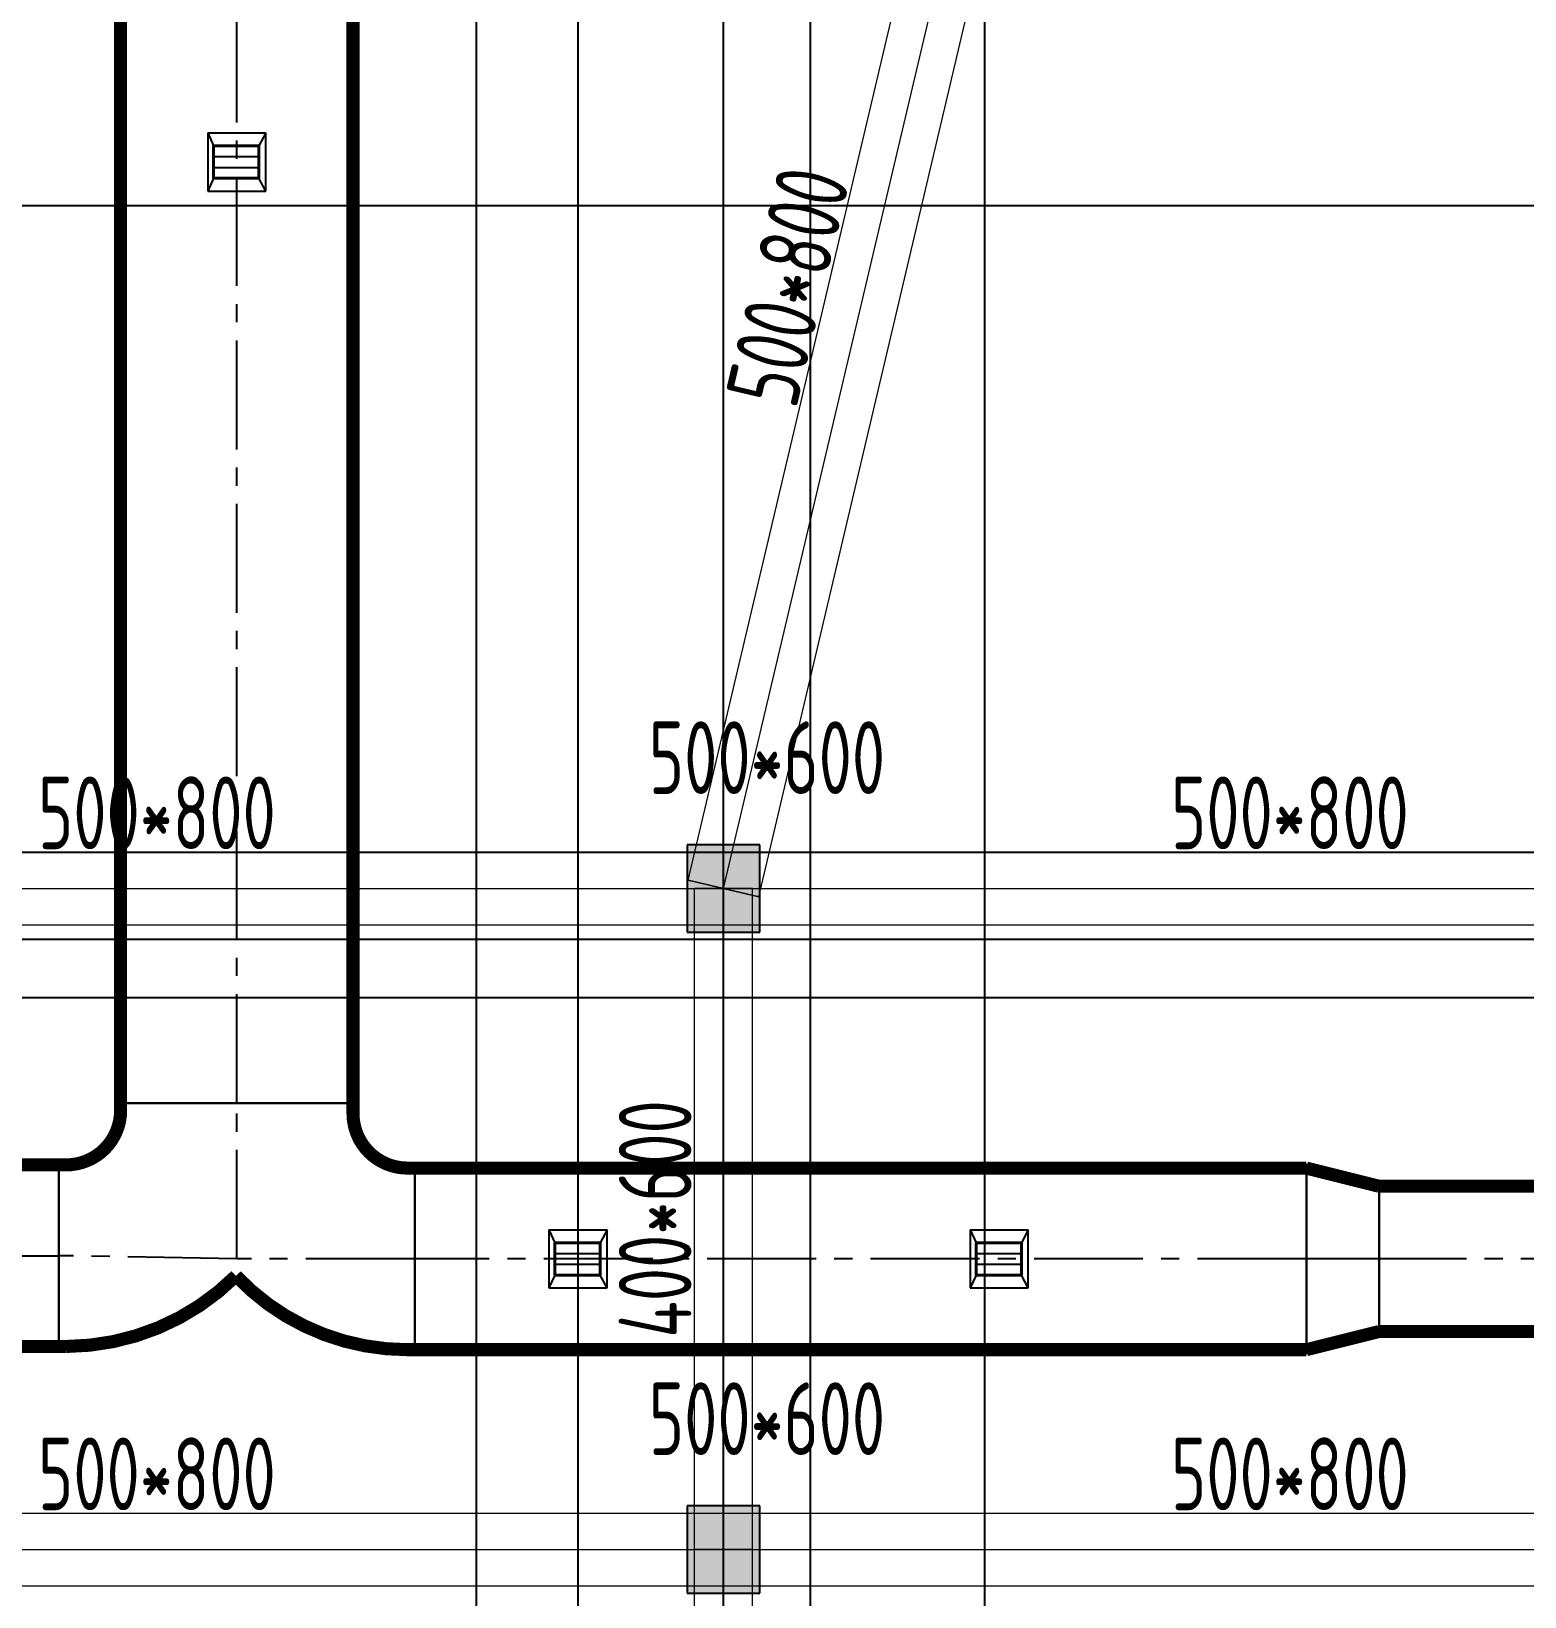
# Model space of a CAD drawing. Extents: x 369444 to 684549, y -549309 to 575337.
# Drawn here: x 439310 to 449591, y 439032 to 449807 of the extents above; entities that cross this region are included whole.
import ezdxf

# ---------------------------------------------------------------- set-up
doc = ezdxf.new("R2010")
doc.units = 0
doc.header["$LTSCALE"] = 1000
doc.header["$MEASUREMENT"] = 0
doc.linetypes.add('CENTER2', pattern=[1.125, 0.75, -0.125, 0.125, -0.125])
for name, color, linetype, lineweight, true_color in [('-1-0-1', 7, 'Continuous', 0, 0xc0c0c0), ('-1-1-2', 7, 'Continuous', 0, 0xc0c0c0), ('-2-0-1', 1, 'Continuous', 0, 0xff0000), ('-2-1-2', 9, 'Continuous', 0, 0x808080), ('11-6-1', 2, 'Continuous', 0, 0xffff00), ('11-6-2', 2, 'Continuous', 0, 0xffff00), ('11-6-5', 2, 'Continuous', 0, 0xffff00), ('12-6-1', 4, 'Continuous', 0, 0x00ffff), ('12-6-2', 4, 'Continuous', 0, 0x00ffff), ('12-6-5', 4, 'Continuous', 0, 0x00ffff)]:
    doc.layers.add(name, color=color, linetype=linetype, lineweight=lineweight, true_color=true_color)
for name, color, linetype in [('A-WALL-HATCH', 8, 'Continuous'), ('COLUMN', 9, 'Continuous'), ('DOTE', 1, 'Continuous'), ('DUCT-排烟中心线', 5, 'CENTER2'), ('DUCT-排烟法兰', 4, 'Continuous'), ('DUCT-排烟管', 2, 'Continuous'), ('DUCT-排烟管端线', 4, 'Continuous'), ('风管标注', 3, 'Continuous')]:
    doc.layers.add(name, color=color, linetype=linetype)
doc.styles.add('yjkcad', font='yjkeng.shx', dxfattribs={"width": 0.7, "height": 250, "bigfont": 'yjkchn.shx'})

# ---------------------------------------------------------------- blocks, each defined once
blk = doc.blocks.new('N-风管')
at = {"color": 0, "linetype": 'Continuous'}
for p, q in [((38489276480.666138, 3905543580.503641, 2600), (38489276880.666138, 3905543580.503641, 2600)), ((38489278829.783188, 3905536030.379332, 2600), (38489279229.783188, 3905536030.379332, 2600)), ((38489281729.783188, 3905536030.379332, 2600), (38489282129.783188, 3905536030.379332, 2600))]:
    blk.add_line(p, q, dxfattribs=at)
at = {"color": 0}
for p, q in [((38489276480.666138, 3905543580.503641, 2600), (38489276480.666138, 3905543180.503641, 2600)), ((38489276480.666138, 3905543580.503641, 2600), (38489276520.666138, 3905543491.614752, 2600)), ((38489276880.666138, 3905543580.503641, 2600), (38489276832.666138, 3905543491.614752, 2600)), ((38489276880.666138, 3905543180.503641, 2600), (38489276880.666138, 3905543580.503641, 2600)), ((38489276520.666138, 3905543417.540678, 2600), (38489276832.666138, 3905543417.540678, 2600)), ((38489276520.666138, 3905543269.392529, 2600), (38489276480.666138, 3905543180.503641, 2600)), ((38489276520.666138, 3905543343.466604, 2600), (38489276832.666138, 3905543343.466604, 2600)), ((38489276880.666138, 3905543180.503641, 2600), (38489276832.666138, 3905543269.392529, 2600)), ((38489276480.666138, 3905543180.503641, 2600), (38489276880.666138, 3905543180.503641, 2600)), ((38489278829.783188, 3905536030.379332, 2600), (38489278829.783188, 3905535630.379332, 2600)), ((38489278829.783188, 3905536030.379332, 2600), (38489278869.783188, 3905535941.490443, 2600)), ((38489279229.783188, 3905536030.379332, 2600), (38489279181.783188, 3905535941.490443, 2600)), ((38489279229.783188, 3905535630.379332, 2600), (38489279229.783188, 3905536030.379332, 2600)), ((38489281729.783188, 3905536030.379332, 2600), (38489281729.783188, 3905535630.379332, 2600)), ((38489281729.783188, 3905536030.379332, 2600), (38489281769.783188, 3905535941.490443, 2600)), ((38489282129.783188, 3905536030.379332, 2600), (38489282081.783188, 3905535941.490443, 2600)), ((38489282129.783188, 3905535630.379332, 2600), (38489282129.783188, 3905536030.379332, 2600)), ((38489278869.783188, 3905535867.416369, 2600), (38489279181.783188, 3905535867.416369, 2600)), ((38489281769.783188, 3905535867.416369, 2600), (38489282081.783188, 3905535867.416369, 2600)), ((38489278869.783188, 3905535719.268221, 2600), (38489278829.783188, 3905535630.379332, 2600)), ((38489278869.783188, 3905535793.342295, 2600), (38489279181.783188, 3905535793.342295, 2600)), ((38489279229.783188, 3905535630.379332, 2600), (38489279181.783188, 3905535719.268221, 2600)), ((38489281769.783188, 3905535719.268221, 2600), (38489281729.783188, 3905535630.379332, 2600)), ((38489281769.783188, 3905535793.342295, 2600), (38489282081.783188, 3905535793.342295, 2600)), ((38489282129.783188, 3905535630.379332, 2600), (38489282081.783188, 3905535719.268221, 2600)), ((38489278829.783188, 3905535630.379332, 2600), (38489279229.783188, 3905535630.379332, 2600)), ((38489281729.783188, 3905535630.379332, 2600), (38489282129.783188, 3905535630.379332, 2600))]:
    blk.add_line(p, q, dxfattribs=at)
at = {"color": 0, "lineweight": 40}
for p, q in [((38489276520.666138, 3905543491.614752, 2600), (38489276520.666138, 3905543269.392529, 2600)), ((38489276832.666138, 3905543491.614752, 2600), (38489276520.666138, 3905543491.614752, 2600)), ((38489276832.666138, 3905543269.392529, 2600), (38489276832.666138, 3905543491.614752, 2600)), ((38489276832.666138, 3905543269.392529, 2600), (38489276520.666138, 3905543269.392529, 2600)), ((38489278869.783188, 3905535941.490443, 2600), (38489278869.783188, 3905535719.268221, 2600)), ((38489279181.783188, 3905535941.490443, 2600), (38489278869.783188, 3905535941.490443, 2600)), ((38489279181.783188, 3905535719.268221, 2600), (38489279181.783188, 3905535941.490443, 2600)), ((38489281769.783188, 3905535941.490443, 2600), (38489281769.783188, 3905535719.268221, 2600)), ((38489282081.783188, 3905535941.490443, 2600), (38489281769.783188, 3905535941.490443, 2600)), ((38489282081.783188, 3905535719.268221, 2600), (38489282081.783188, 3905535941.490443, 2600)), ((38489279181.783188, 3905535719.268221, 2600), (38489278869.783188, 3905535719.268221, 2600)), ((38489282081.783188, 3905535719.268221, 2600), (38489281769.783188, 3905535719.268221, 2600))]:
    blk.add_line(p, q, dxfattribs=at)
at = {"layer": 'DUCT-排烟中心线', "color": 0}
for p, q in [((38489276680.666138, 3905536902.568455), (38489276680.666138, 3905550155)), ((38489276680.666138, 3905535830.379319), (38489276680.666138, 3905536902.368455)), ((38489260416.928093, 3905535852.368468), (38489275455.466141, 3905535852.368455)), ((38489276680.666138, 3905535830.379319), (38489275455.666138, 3905535852.368455)), ((38489277905.666138, 3905535830.379319), (38489276680.666138, 3905535830.379319)), ((38489284043.959702, 3905535830.379332), (38489277905.866127, 3905535830.379319)), ((38489284544.159714, 3905535830.379332), (38489284044.159714, 3905535830.379332)), ((38489293020.95887, 3905535830.379332), (38489284544.359711, 3905535830.379332))]:
    blk.add_line(p, q, dxfattribs=at)
at = {"layer": 'DUCT-排烟法兰', "color": 0}
for p, q in [((38489277520.666138, 3905536902.468455), (38489275840.666138, 3905536902.468455)), ((38489275455.566139, 3905536507.368455), (38489275455.566139, 3905535197.368455)), ((38489277905.766144, 3905535175.379319), (38489277905.766144, 3905536485.379319)), ((38489284044.059708, 3905536485.379332), (38489284044.059708, 3905535175.379332)), ((38489284544.259712, 3905536360.379332), (38489284544.259712, 3905535300.379332))]:
    blk.add_line(p, q, dxfattribs=at)
at = {"layer": 'DUCT-排烟管', "color": 0, "const_width": 90}
for points in [[(38489275880.666138, 3905550155), (38489275880.666138, 3905536902.568455)], [(38489277480.666138, 3905536902.568455), (38489277480.666138, 3905550155)], [(38489275880.666138, 3905536902.368455), (38489275880.666138, 3905536852.368456)], [(38489277480.666138, 3905536830.37932), (38489277480.666138, 3905536902.368455)], [(38489275455.466141, 3905536477.368455), (38489260416.928093, 3905536477.368468)], [(38489275505.666138, 3905536477.368455), (38489275455.666138, 3905536477.368455)], [(38489277905.666138, 3905536455.379319), (38489277855.666138, 3905536455.379319)], [(38489284043.959702, 3905536455.379332), (38489277905.866127, 3905536455.379319)], [(38489284544.159714, 3905536330.379332), (38489284044.159714, 3905536455.379332)], [(38489293020.95887, 3905536330.379332), (38489284544.359711, 3905536330.379332)], [(38489284544.159714, 3905535330.379332), (38489284044.159714, 3905535205.379332)], [(38489284544.359711, 3905535330.379332), (38489293020.95887, 3905535330.379332)], [(38489260416.928093, 3905535227.368468), (38489275455.466141, 3905535227.368455)], [(38489275455.666138, 3905535227.368455), (38489275505.666138, 3905535227.368455)], [(38489277855.666138, 3905535205.379319), (38489277905.666138, 3905535205.379319)], [(38489277905.866127, 3905535205.379319), (38489284043.959702, 3905535205.379332)]]:
    blk.add_lwpolyline(points, dxfattribs=at)
at = {"layer": 'DUCT-排烟管', "color": 0, "extrusion": (0, 0, -1), "const_width": 90}
for points in [[(-38489275880.666138, 3905536852.368456, 0.4142135512), (-38489275505.666138, 3905536477.368455)], [(-38489277855.666138, 3905536455.379319, 0.4142135516), (-38489277480.666138, 3905536830.37932)]]:
    blk.add_lwpolyline(points, format="xyb", dxfattribs=at)
at = {"layer": 'DUCT-排烟管', "color": 0, "const_width": 90}
for points in [[(38489275505.666138, 3905535227.368455, 0.196880192), (38489276674.941017, 3905535713.905759)], [(38489276674.941017, 3905535713.905758, 0.2061897474), (38489277855.666138, 3905535205.379319)]]:
    blk.add_lwpolyline(points, format="xyb", dxfattribs=at)
at = {"layer": 'DUCT-排烟管端线', "color": 0}
for p, q in [((38489275880.666138, 3905536902.568455), (38489277480.666138, 3905536902.568455)), ((38489277480.666138, 3905536902.368455), (38489275880.666138, 3905536902.368455)), ((38489275455.466141, 3905535227.368455), (38489275455.466141, 3905536477.368455)), ((38489275455.666138, 3905536477.368455), (38489275455.666138, 3905535227.368455)), ((38489277905.666138, 3905535205.379319), (38489277905.666138, 3905536455.379319)), ((38489277905.866127, 3905536455.379319), (38489277905.866127, 3905535205.379319)), ((38489284043.959702, 3905535205.379332), (38489284043.959702, 3905536455.379332)), ((38489284044.159714, 3905536455.379332), (38489284044.159714, 3905535205.379332)), ((38489284544.159714, 3905535330.379332), (38489284544.159714, 3905536330.379332)), ((38489284544.359711, 3905536330.379332), (38489284544.359711, 3905535330.379332))]:
    blk.add_line(p, q, dxfattribs=at)

msp = doc.modelspace()

# ---------------------------------------------------------------- hatches: boundary and pattern name
at = {"layer": 'A-WALL-HATCH'}
for points in [[(444324.7, 443606.6), (444324.7, 444206.6), (443824.7, 444206.6), (443824.7, 443606.6)], [(444324.7, 439056.6), (444324.7, 439656.6), (443824.7, 439656.6), (443824.7, 439056.6)]]:
    msp.add_hatch(color=256, dxfattribs=at).paths.add_polyline_path(points)

# ---------------------------------------------------------------- linework, layer by layer
at = {"layer": '-1-0-1', "color": 0}
for p in [(444074.3, 443907.1, -3600), (444074.3, 439357.1, -3600)]:
    msp.add_point(p, dxfattribs=at)
at = {"layer": '-1-1-2', "color": 0}
for p, q in [((444074.3, 443907.1, -3600), (444074.3, 443907.1)), ((444074.3, 439357.1, -3600), (444074.3, 439357.1))]:
    msp.add_line(p, q, dxfattribs=at)
at = {"layer": '-2-0-1', "color": 0}
for p, q in [((444074.3, 443907.1, -3600), (445974.4, 451956.9, -3600)), ((436274.3, 443907.1, -3600), (444074.3, 443907.1, -3600)), ((444074.3, 439357.1, -3600), (444074.3, 443907.1, -3600)), ((444074.3, 443907.1, -3600), (451874.3, 443907.1, -3600)), ((436274.3, 439357.1, -3600), (444074.3, 439357.1, -3600)), ((444074.3, 434757.1, -3600), (444074.3, 439357.1, -3600)), ((444074.3, 439357.1, -3600), (451874.3, 439357.1, -3600))]:
    msp.add_line(p, q, dxfattribs=at)
at = {"layer": '-2-1-2', "color": 0}
for p, q in [((444074.3, 443907.1), (445974.4, 451956.9)), ((436274.3, 443907.1), (444074.3, 443907.1)), ((444074.3, 439357.1), (444074.3, 443907.1)), ((444074.3, 443907.1), (451874.3, 443907.1)), ((436274.3, 439357.1), (444074.3, 439357.1)), ((444074.3, 434757.1), (444074.3, 439357.1)), ((444074.3, 439357.1), (451874.3, 439357.1))]:
    msp.add_line(p, q, dxfattribs=at)
at = {"layer": '11-6-1', "color": 0}
for p, q in [((443824.3, 444207.1), (443824.3, 443607.1)), ((444324.3, 444207.1), (443824.3, 444207.1)), ((443824.3, 444207.1, -3600), (443824.3, 443607.1, -3600)), ((444324.3, 444207.1, -3600), (443824.3, 444207.1, -3600)), ((443824.3, 444207.1, -3600), (443824.3, 444207.1)), ((444324.3, 443607.1), (444324.3, 444207.1)), ((444324.3, 443607.1, -3600), (444324.3, 444207.1, -3600)), ((444324.3, 444207.1, -3600), (444324.3, 444207.1)), ((443824.3, 443607.1), (444324.3, 443607.1)), ((443824.3, 443607.1, -3600), (444324.3, 443607.1, -3600)), ((443824.3, 443607.1, -3600), (443824.3, 443607.1)), ((444324.3, 443607.1, -3600), (444324.3, 443607.1)), ((443824.3, 439657.1), (443824.3, 439057.1)), ((444324.3, 439657.1), (443824.3, 439657.1)), ((443824.3, 439657.1, -3600), (443824.3, 439057.1, -3600)), ((444324.3, 439657.1, -3600), (443824.3, 439657.1, -3600)), ((443824.3, 439657.1, -3600), (443824.3, 439657.1)), ((444324.3, 439057.1), (444324.3, 439657.1)), ((444324.3, 439057.1, -3600), (444324.3, 439657.1, -3600)), ((444324.3, 439657.1, -3600), (444324.3, 439657.1)), ((443824.3, 439057.1), (444324.3, 439057.1)), ((443824.3, 439057.1, -3600), (444324.3, 439057.1, -3600)), ((443824.3, 439057.1, -3600), (443824.3, 439057.1)), ((444324.3, 439057.1, -3600), (444324.3, 439057.1))]:
    msp.add_line(p, q, dxfattribs=at)
at = {"layer": '11-6-2', "color": 0}
for p, q in [((444074.3, 443907.1, -3600), (444074.3, 443907.1)), ((444074.3, 439357.1, -3600), (444074.3, 439357.1))]:
    msp.add_line(p, q, dxfattribs=at)
at = {"layer": '12-6-1', "color": 0}
for p, q in [((443831, 443964.5), (445731.1, 452014.4)), ((443831, 443964.5, -800), (445731.1, 452014.4, -800)), ((444317.6, 443849.6), (446217.7, 451899.5)), ((444317.6, 443849.6, -800), (446217.7, 451899.5, -800)), ((436274.3, 444157.1), (444074.3, 444157.1)), ((436274.3, 444157.1, -800), (444074.3, 444157.1, -800)), ((444074.3, 444157.1), (444074.3, 443657.1)), ((444074.3, 444157.1, -800), (444074.3, 444157.1)), ((444074.3, 443657.1, -800), (444074.3, 444157.1, -800)), ((444074.3, 444157.1), (444074.3, 443657.1)), ((444074.3, 444157.1, -800), (444074.3, 444157.1)), ((444074.3, 443657.1, -800), (444074.3, 444157.1, -800)), ((444074.3, 444157.1), (451874.3, 444157.1)), ((444074.3, 444157.1, -800), (451874.3, 444157.1, -800)), ((443831, 443964.5), (444317.6, 443849.6)), ((443831, 443964.5, -800), (443831, 443964.5)), ((444317.6, 443849.6, -800), (443831, 443964.5, -800)), ((443874.3, 443907.1), (444274.3, 443907.1)), ((443874.3, 443907.1, -600), (443874.3, 443907.1)), ((444274.3, 443907.1, -600), (443874.3, 443907.1, -600)), ((443874.3, 439357.1), (443874.3, 443907.1)), ((443874.3, 439357.1, -600), (443874.3, 443907.1, -600)), ((444274.3, 443907.1), (444274.3, 443907.1, -600)), ((444274.3, 439357.1), (444274.3, 443907.1)), ((444274.3, 439357.1, -600), (444274.3, 443907.1, -600)), ((444317.6, 443849.6), (444317.6, 443849.6, -800)), ((436274.3, 443657.1), (444074.3, 443657.1)), ((436274.3, 443657.1, -800), (444074.3, 443657.1, -800)), ((444074.3, 443657.1), (444074.3, 443657.1, -800)), ((444074.3, 443657.1), (444074.3, 443657.1, -800)), ((444074.3, 443657.1), (451874.3, 443657.1)), ((444074.3, 443657.1, -800), (451874.3, 443657.1, -800)), ((436274.3, 439607.1), (444074.3, 439607.1)), ((436274.3, 439607.1, -800), (444074.3, 439607.1, -800)), ((444074.3, 439607.1), (444074.3, 439107.1)), ((444074.3, 439607.1, -800), (444074.3, 439607.1)), ((444074.3, 439107.1, -800), (444074.3, 439607.1, -800)), ((444074.3, 439607.1), (444074.3, 439107.1)), ((444074.3, 439607.1, -800), (444074.3, 439607.1)), ((444074.3, 439107.1, -800), (444074.3, 439607.1, -800)), ((444074.3, 439607.1), (451874.3, 439607.1)), ((444074.3, 439607.1, -800), (451874.3, 439607.1, -800)), ((443874.3, 439357.1), (444274.3, 439357.1)), ((443874.3, 439357.1, -600), (443874.3, 439357.1)), ((444274.3, 439357.1, -600), (443874.3, 439357.1, -600)), ((443874.3, 439357.1, -5100), (444274.3, 439357.1, -5100)), ((443874.3, 439357.1, -5700), (443874.3, 439357.1, -5100)), ((444274.3, 439357.1, -5700), (443874.3, 439357.1, -5700)), ((443874.3, 434757.1, -5100), (443874.3, 439357.1, -5100)), ((443874.3, 434757.1, -5700), (443874.3, 439357.1, -5700)), ((444274.3, 439357.1), (444274.3, 439357.1, -600)), ((444274.3, 439357.1, -5100), (444274.3, 439357.1, -5700)), ((444274.3, 434757.1, -5100), (444274.3, 439357.1, -5100)), ((444274.3, 434757.1, -5700), (444274.3, 439357.1, -5700)), ((436274.3, 439107.1), (444074.3, 439107.1)), ((436274.3, 439107.1, -800), (444074.3, 439107.1, -800)), ((444074.3, 439107.1), (444074.3, 439107.1, -800)), ((444074.3, 439107.1), (444074.3, 439107.1, -800)), ((444074.3, 439107.1), (451874.3, 439107.1)), ((444074.3, 439107.1, -800), (451874.3, 439107.1, -800))]:
    msp.add_line(p, q, dxfattribs=at)
at = {"layer": '12-6-2', "color": 0}
for p, q in [((444074.3, 443907.1), (445974.4, 451956.9)), ((436274.3, 443907.1), (444074.3, 443907.1)), ((444074.3, 443907.1), (451874.3, 443907.1)), ((444074.3, 439357.1), (444074.3, 443907.1)), ((436274.3, 439357.1), (444074.3, 439357.1)), ((444074.3, 439357.1), (451874.3, 439357.1)), ((444074.3, 434757.1, -5100), (444074.3, 439357.1, -5100))]:
    msp.add_line(p, q, dxfattribs=at)
at = {"layer": 'COLUMN', "color": 8}
for p, q in [((444324.7, 444206.6), (443824.7, 444206.6)), ((443824.7, 444206.6), (443824.7, 443606.6)), ((444324.7, 443606.6), (444324.7, 444206.6)), ((443824.7, 443606.6), (444324.7, 443606.6)), ((444324.7, 439656.6), (443824.7, 439656.6)), ((443824.7, 439656.6), (443824.7, 439056.6)), ((444324.7, 439056.6), (444324.7, 439656.6)), ((443824.7, 439056.6), (444324.7, 439056.6))]:
    msp.add_line(p, q, dxfattribs=at)
at = {"layer": 'DOTE', "color": 8}
for p, q in [((442374.5, 261807), (442374.5, 476704.8)), ((443074.5, 59364.2), (443074.5, 476704.8)), ((444074.5, 261807), (444074.5, 476704.8)), ((444674.5, 261807), (444674.5, 476704.8)), ((445874.5, 59364.2), (445874.5, 476704.8))]:
    msp.add_line(p, q, dxfattribs=at)
at = {"layer": 'DOTE', "color": 8, "lineweight": -2}
for p, q in [((377844.4, 448607), (624570.9, 448607)), ((377844.4, 444157), (624570.9, 444157)), ((377844.4, 443557), (624570.9, 443557)), ((377844.4, 443157), (624570.9, 443157))]:
    msp.add_line(p, q, dxfattribs=at)

# ---------------------------------------------------------------- block references
at = {"layer": '风管标注', "color": 8}
msp.add_blockref('N-风管', (-38488835956.2, -3905094473.4), dxfattribs=at)

# ---------------------------------------------------------------- texts
at = {"layer": '11-6-5', "color": 0, "char_height": 500, "attachment_point": 8, "style": 'yjkcad'}
for insert in [(444374.3, 444557.1, -3600), (444374.3, 440007.1, -3600)]:
    msp.add_mtext('500*600', dxfattribs=dict(at, insert=insert))
at = {"layer": '12-6-5', "color": 0, "char_height": 500, "attachment_point": 8, "style": 'yjkcad'}
for s, insert, rotation in [('500*800', (444761.6, 447994), 76.71924), ('400*600', (443854.3, 441632.1), 90)]:
    msp.add_mtext(s, dxfattribs=dict(at, insert=insert, rotation=rotation))
for insert in [(440174.3, 444177.1), (447974.3, 444177.1), (440174.3, 439627.1), (447974.3, 439627.1)]:
    msp.add_mtext('500*800', dxfattribs=dict(at, insert=insert))

doc.saveas('drawing.dxf')
